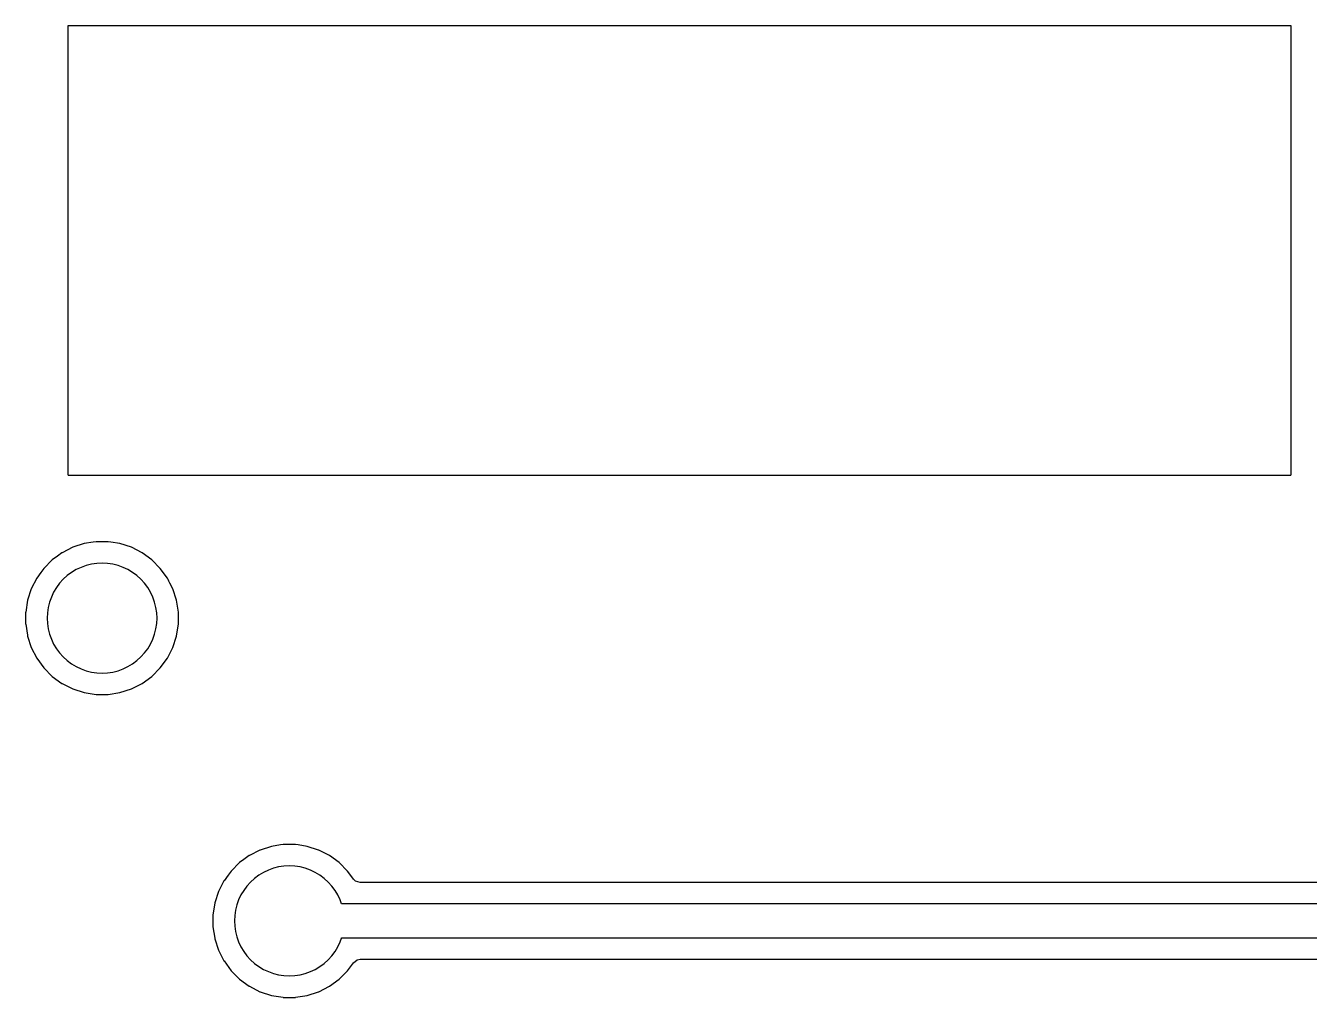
# Model space of a CAD drawing. Header units: metres. Extents: x 92.3 to 181.5, y -134.8 to -50.6.
# Drawn here: x 104.47 to 123.05, y -121.04 to -106.98 of the extents above; entities that cross this region are included whole.
import ezdxf

# ---------------------------------------------------------------- set-up
doc = ezdxf.new("R2010")
doc.units = ezdxf.units.M

msp = doc.modelspace()

# ---------------------------------------------------------------- linework, layer by layer
for points in [[(105.085, -113.475), (105.085, -113.475), (105.085, -113.475), (105.085, -113.475), (105.085, -113.475), (105.085, -113.475), (105.085, -113.476), (105.085, -113.476), (105.085, -113.476), (105.085, -113.476), (105.085, -113.476), (105.085, -113.476), (105.085, -113.476), (105.085, -113.476), (105.085, -113.476), (105.085, -113.476), (105.085, -113.477), (105.085, -113.477), (105.085, -113.477), (105.085, -113.477), (105.085, -113.477), (105.085, -113.477), (105.085, -113.477), (105.086, -113.477), (105.086, -113.477), (105.086, -113.477), (105.086, -113.477), (105.086, -113.478), (105.086, -113.478), (105.086, -113.478), (105.086, -113.478), (105.086, -113.478), (105.086, -113.478), (105.086, -113.478), (105.086, -113.478), (105.086, -113.478), (105.086, -113.478), (105.086, -113.478), (105.086, -113.478), (105.086, -113.479), (105.086, -113.479), (105.087, -113.479), (105.087, -113.479), (105.087, -113.479), (105.087, -113.479), (105.087, -113.479), (105.087, -113.479), (105.087, -113.479), (105.087, -113.479), (105.087, -113.479), (105.087, -113.479), (105.087, -113.479), (105.087, -113.479), (105.088, -113.479), (105.088, -113.479), (105.088, -113.479), (105.088, -113.479), (105.088, -113.48), (105.088, -113.48), (105.088, -113.48), (105.088, -113.48), (105.088, -113.48), (105.088, -113.48), (105.088, -113.48), (105.089, -113.48), (105.089, -113.48), (105.089, -113.48), (105.089, -113.48), (105.089, -113.48), (105.089, -113.48), (105.089, -113.48), (105.089, -113.48), (105.089, -113.48), (105.089, -113.48), (105.09, -113.48), (105.09, -113.48), (105.09, -113.48), (105.09, -113.48), (105.09, -113.48), (105.09, -113.48), (122.78, -113.48), (122.78, -113.48), (122.78, -113.48), (122.78, -113.48), (122.78, -113.48), (122.78, -113.48), (122.781, -113.48), (122.781, -113.48), (122.781, -113.48), (122.781, -113.48), (122.781, -113.48), (122.781, -113.48), (122.781, -113.48), (122.781, -113.48), (122.781, -113.48), (122.781, -113.48), (122.782, -113.48), (122.782, -113.48), (122.782, -113.48), (122.782, -113.48), (122.782, -113.48), (122.782, -113.48), (122.782, -113.48), (122.782, -113.479), (122.782, -113.479), (122.782, -113.479), (122.782, -113.479), (122.783, -113.479), (122.783, -113.479), (122.783, -113.479), (122.783, -113.479), (122.783, -113.479), (122.783, -113.479), (122.783, -113.479), (122.783, -113.479), (122.783, -113.479), (122.783, -113.479), (122.783, -113.479), (122.783, -113.479), (122.784, -113.479), (122.784, -113.479), (122.784, -113.478), (122.784, -113.478), (122.784, -113.478), (122.784, -113.478), (122.784, -113.478), (122.784, -113.478), (122.784, -113.478), (122.784, -113.478), (122.784, -113.478), (122.784, -113.478), (122.784, -113.478), (122.784, -113.478), (122.784, -113.477), (122.784, -113.477), (122.784, -113.477), (122.784, -113.477), (122.785, -113.477), (122.785, -113.477), (122.785, -113.477), (122.785, -113.477), (122.785, -113.477), (122.785, -113.477), (122.785, -113.477), (122.785, -113.476), (122.785, -113.476), (122.785, -113.476), (122.785, -113.476), (122.785, -113.476), (122.785, -113.476), (122.785, -113.476), (122.785, -113.476), (122.785, -113.476), (122.785, -113.476), (122.785, -113.475), (122.785, -113.475), (122.785, -113.475), (122.785, -113.475), (122.785, -113.475), (122.785, -113.475), (122.785, -106.985), (122.785, -106.985), (122.785, -106.985), (122.785, -106.985), (122.785, -106.985), (122.785, -106.985), (122.785, -106.984), (122.785, -106.984), (122.785, -106.984), (122.785, -106.984), (122.785, -106.984), (122.785, -106.984), (122.785, -106.984), (122.785, -106.984), (122.785, -106.984), (122.785, -106.984), (122.785, -106.983), (122.785, -106.983), (122.785, -106.983), (122.785, -106.983), (122.785, -106.983), (122.785, -106.983), (122.785, -106.983), (122.784, -106.983), (122.784, -106.983), (122.784, -106.983), (122.784, -106.983), (122.784, -106.982), (122.784, -106.982), (122.784, -106.982), (122.784, -106.982), (122.784, -106.982), (122.784, -106.982), (122.784, -106.982), (122.784, -106.982), (122.784, -106.982), (122.784, -106.982), (122.784, -106.982), (122.784, -106.982), (122.784, -106.981), (122.784, -106.981), (122.783, -106.981), (122.783, -106.981), (122.783, -106.981), (122.783, -106.981), (122.783, -106.981), (122.783, -106.981), (122.783, -106.981), (122.783, -106.981), (122.783, -106.981), (122.783, -106.981), (122.783, -106.981), (122.783, -106.981), (122.782, -106.981), (122.782, -106.981), (122.782, -106.981), (122.782, -106.981), (122.782, -106.98), (122.782, -106.98), (122.782, -106.98), (122.782, -106.98), (122.782, -106.98), (122.782, -106.98), (122.782, -106.98), (122.781, -106.98), (122.781, -106.98), (122.781, -106.98), (122.781, -106.98), (122.781, -106.98), (122.781, -106.98), (122.781, -106.98), (122.781, -106.98), (122.781, -106.98), (122.781, -106.98), (122.78, -106.98), (122.78, -106.98), (122.78, -106.98), (122.78, -106.98), (122.78, -106.98), (122.78, -106.98), (105.09, -106.98), (105.09, -106.98), (105.09, -106.98), (105.09, -106.98), (105.09, -106.98), (105.09, -106.98), (105.089, -106.98), (105.089, -106.98), (105.089, -106.98), (105.089, -106.98), (105.089, -106.98), (105.089, -106.98), (105.089, -106.98), (105.089, -106.98), (105.089, -106.98), (105.089, -106.98), (105.088, -106.98), (105.088, -106.98), (105.088, -106.98), (105.088, -106.98), (105.088, -106.98), (105.088, -106.98), (105.088, -106.98), (105.088, -106.981), (105.088, -106.981), (105.088, -106.981), (105.088, -106.981), (105.087, -106.981), (105.087, -106.981), (105.087, -106.981), (105.087, -106.981), (105.087, -106.981), (105.087, -106.981), (105.087, -106.981), (105.087, -106.981), (105.087, -106.981), (105.087, -106.981), (105.087, -106.981), (105.087, -106.981), (105.086, -106.981), (105.086, -106.981), (105.086, -106.982), (105.086, -106.982), (105.086, -106.982), (105.086, -106.982), (105.086, -106.982), (105.086, -106.982), (105.086, -106.982), (105.086, -106.982), (105.086, -106.982), (105.086, -106.982), (105.086, -106.982), (105.086, -106.982), (105.086, -106.983), (105.086, -106.983), (105.086, -106.983), (105.086, -106.983), (105.085, -106.983), (105.085, -106.983), (105.085, -106.983), (105.085, -106.983), (105.085, -106.983), (105.085, -106.983), (105.085, -106.983), (105.085, -106.984), (105.085, -106.984), (105.085, -106.984), (105.085, -106.984), (105.085, -106.984), (105.085, -106.984), (105.085, -106.984), (105.085, -106.984), (105.085, -106.984), (105.085, -106.984), (105.085, -106.985), (105.085, -106.985), (105.085, -106.985), (105.085, -106.985), (105.085, -106.985), (105.085, -106.985), (105.085, -113.475), (105.085, -113.475)], [(104.475, -115.463), (104.475, -115.463), (104.475, -115.463), (104.474, -115.463), (104.474, -115.463), (104.474, -115.463), (104.474, -115.463), (104.474, -115.463), (104.474, -115.463), (104.474, -115.463), (104.474, -115.637), (104.474, -115.637), (104.474, -115.637), (104.474, -115.637), (104.474, -115.637), (104.474, -115.637), (104.474, -115.637), (104.475, -115.637), (104.475, -115.637), (104.475, -115.637), (104.5, -115.798), (104.502, -115.808), (104.502, -115.809), (104.502, -115.809), (104.502, -115.809), (104.502, -115.809), (104.502, -115.809), (104.502, -115.809), (104.502, -115.809), (104.502, -115.809), (104.502, -115.809), (104.555, -115.974), (104.555, -115.974), (104.555, -115.974), (104.555, -115.974), (104.556, -115.974), (104.556, -115.974), (104.556, -115.974), (104.556, -115.975), (104.556, -115.975), (104.556, -115.975), (104.634, -116.129), (104.634, -116.129), (104.634, -116.129), (104.634, -116.129), (104.635, -116.129), (104.635, -116.129), (104.635, -116.129), (104.635, -116.13), (104.635, -116.13), (104.635, -116.13), (104.737, -116.27), (104.737, -116.27), (104.737, -116.27), (104.737, -116.27), (104.737, -116.27), (104.737, -116.27), (104.737, -116.27), (104.737, -116.27), (104.737, -116.27), (104.737, -116.27), (104.86, -116.393), (104.86, -116.393), (104.86, -116.393), (104.86, -116.393), (104.86, -116.393), (104.86, -116.393), (104.86, -116.393), (104.86, -116.393), (104.86, -116.393), (104.86, -116.393), (105, -116.495), (105, -116.495), (105, -116.495), (105.001, -116.495), (105.001, -116.495), (105.001, -116.495), (105.001, -116.496), (105.001, -116.496), (105.001, -116.496), (105.001, -116.496), (105.155, -116.574), (105.155, -116.574), (105.155, -116.574), (105.156, -116.574), (105.156, -116.574), (105.156, -116.574), (105.156, -116.575), (105.156, -116.575), (105.156, -116.575), (105.156, -116.575), (105.321, -116.628), (105.321, -116.628), (105.321, -116.628), (105.321, -116.628), (105.321, -116.628), (105.321, -116.628), (105.321, -116.628), (105.321, -116.628), (105.321, -116.628), (105.322, -116.628), (105.493, -116.655), (105.493, -116.655), (105.493, -116.655), (105.493, -116.656), (105.493, -116.656), (105.493, -116.656), (105.493, -116.656), (105.493, -116.656), (105.493, -116.656), (105.493, -116.656), (105.667, -116.656), (105.667, -116.656), (105.667, -116.656), (105.667, -116.656), (105.667, -116.656), (105.667, -116.656), (105.667, -116.656), (105.667, -116.655), (105.667, -116.655), (105.667, -116.655), (105.838, -116.628), (105.839, -116.628), (105.839, -116.628), (105.839, -116.628), (105.839, -116.628), (105.839, -116.628), (105.839, -116.628), (105.839, -116.628), (105.839, -116.628), (105.839, -116.628), (106.004, -116.575), (106.004, -116.575), (106.004, -116.575), (106.004, -116.575), (106.004, -116.574), (106.004, -116.574), (106.004, -116.574), (106.005, -116.574), (106.005, -116.574), (106.005, -116.574), (106.159, -116.496), (106.159, -116.496), (106.159, -116.496), (106.159, -116.496), (106.159, -116.495), (106.159, -116.495), (106.159, -116.495), (106.16, -116.495), (106.16, -116.495), (106.16, -116.495), (106.3, -116.393), (106.3, -116.393), (106.3, -116.393), (106.3, -116.393), (106.3, -116.393), (106.3, -116.393), (106.3, -116.393), (106.3, -116.393), (106.3, -116.393), (106.3, -116.393), (106.423, -116.27), (106.423, -116.27), (106.423, -116.27), (106.423, -116.27), (106.423, -116.27), (106.423, -116.27), (106.423, -116.27), (106.423, -116.27), (106.423, -116.27), (106.423, -116.27), (106.525, -116.13), (106.525, -116.13), (106.525, -116.13), (106.525, -116.129), (106.525, -116.129), (106.525, -116.129), (106.526, -116.129), (106.526, -116.129), (106.526, -116.129), (106.526, -116.129), (106.604, -115.975), (106.604, -115.975), (106.604, -115.975), (106.604, -115.974), (106.604, -115.974), (106.604, -115.974), (106.605, -115.974), (106.605, -115.974), (106.605, -115.974), (106.605, -115.974), (106.658, -115.809), (106.658, -115.809), (106.658, -115.809), (106.658, -115.809), (106.658, -115.809), (106.658, -115.809), (106.658, -115.809), (106.658, -115.809), (106.658, -115.809), (106.658, -115.808), (106.685, -115.637), (106.685, -115.637), (106.685, -115.637), (106.685, -115.637), (106.685, -115.637), (106.685, -115.637), (106.685, -115.637), (106.685, -115.637), (106.685, -115.637), (106.685, -115.637), (106.685, -115.463), (106.685, -115.463), (106.685, -115.463), (106.685, -115.463), (106.685, -115.463), (106.685, -115.463), (106.685, -115.463), (106.685, -115.463), (106.685, -115.463), (106.685, -115.463), (106.658, -115.292), (106.658, -115.291), (106.658, -115.291), (106.658, -115.291), (106.658, -115.291), (106.658, -115.291), (106.658, -115.291), (106.658, -115.291), (106.658, -115.291), (106.658, -115.291), (106.605, -115.126), (106.605, -115.126), (106.605, -115.126), (106.605, -115.126), (106.604, -115.126), (106.604, -115.126), (106.604, -115.126), (106.604, -115.125), (106.604, -115.125), (106.604, -115.125), (106.604, -115.125), (106.604, -115.125), (106.604, -115.125), (106.604, -115.125), (106.604, -115.125), (106.562, -115.043), (106.562, -115.043), (106.548, -115.016), (106.536, -114.991), (106.526, -114.971), (106.526, -114.971), (106.526, -114.971), (106.526, -114.971), (106.525, -114.971), (106.525, -114.971), (106.525, -114.971), (106.525, -114.97), (106.525, -114.97), (106.525, -114.97), (106.423, -114.83), (106.423, -114.83), (106.423, -114.83), (106.423, -114.83), (106.423, -114.83), (106.423, -114.83), (106.423, -114.83), (106.423, -114.83), (106.423, -114.83), (106.423, -114.83), (106.3, -114.707), (106.3, -114.707), (106.3, -114.707), (106.3, -114.707), (106.3, -114.707), (106.3, -114.707), (106.3, -114.707), (106.3, -114.707), (106.3, -114.707), (106.3, -114.707), (106.16, -114.605), (106.16, -114.605), (106.16, -114.605), (106.159, -114.605), (106.159, -114.605), (106.159, -114.605), (106.159, -114.604), (106.159, -114.604), (106.159, -114.604), (106.159, -114.604), (106.005, -114.526), (106.005, -114.526), (106.005, -114.526), (106.004, -114.526), (106.004, -114.526), (106.004, -114.526), (106.004, -114.525), (106.004, -114.525), (106.004, -114.525), (106.004, -114.525), (105.839, -114.472), (105.839, -114.472), (105.839, -114.472), (105.839, -114.472), (105.839, -114.472), (105.839, -114.472), (105.839, -114.472), (105.839, -114.472), (105.839, -114.472), (105.838, -114.472), (105.838, -114.472), (105.707, -114.451), (105.667, -114.445), (105.667, -114.445), (105.667, -114.445), (105.667, -114.445), (105.667, -114.445), (105.667, -114.445), (105.667, -114.445), (105.667, -114.445), (105.667, -114.445), (105.667, -114.445), (105.493, -114.445), (105.493, -114.445), (105.493, -114.445), (105.493, -114.445), (105.493, -114.445), (105.493, -114.445), (105.493, -114.445), (105.493, -114.445), (105.493, -114.445), (105.493, -114.445), (105.453, -114.451), (105.322, -114.472), (105.321, -114.472), (105.321, -114.472), (105.321, -114.472), (105.321, -114.472), (105.321, -114.472), (105.321, -114.472), (105.321, -114.472), (105.321, -114.472), (105.321, -114.472), (105.156, -114.525), (105.156, -114.525), (105.156, -114.525), (105.156, -114.525), (105.156, -114.526), (105.156, -114.526), (105.156, -114.526), (105.155, -114.526), (105.155, -114.526), (105.155, -114.526), (105.001, -114.604), (105.001, -114.604), (105.001, -114.604), (105.001, -114.604), (105.001, -114.605), (105.001, -114.605), (105.001, -114.605), (105, -114.605), (105, -114.605), (105, -114.605), (104.933, -114.654), (104.86, -114.707), (104.86, -114.707), (104.86, -114.707), (104.86, -114.707), (104.86, -114.707), (104.86, -114.707), (104.86, -114.707), (104.86, -114.707), (104.86, -114.707), (104.737, -114.83), (104.737, -114.83), (104.737, -114.83), (104.737, -114.83), (104.737, -114.83), (104.737, -114.83), (104.737, -114.83), (104.737, -114.83), (104.737, -114.83), (104.737, -114.83), (104.693, -114.89), (104.635, -114.97), (104.635, -114.97), (104.635, -114.97), (104.635, -114.971), (104.635, -114.971), (104.635, -114.971), (104.634, -114.971), (104.634, -114.971), (104.634, -114.971), (104.634, -114.971), (104.556, -115.125), (104.556, -115.125), (104.556, -115.125), (104.556, -115.126), (104.556, -115.126), (104.556, -115.126), (104.555, -115.126), (104.555, -115.126), (104.555, -115.126), (104.555, -115.126), (104.502, -115.291), (104.502, -115.291), (104.502, -115.291), (104.502, -115.291), (104.502, -115.291), (104.502, -115.291), (104.502, -115.291), (104.502, -115.291), (104.502, -115.291), (104.502, -115.292), (104.475, -115.463), (104.475, -115.463)], [(106.375, -115.55), (106.371, -115.472), (106.36, -115.395), (106.341, -115.319), (106.314, -115.246), (106.281, -115.175), (106.241, -115.108), (106.195, -115.046), (106.142, -114.988), (106.084, -114.935), (106.022, -114.889), (105.955, -114.849), (105.884, -114.816), (105.811, -114.789), (105.735, -114.77), (105.658, -114.759), (105.58, -114.755), (105.502, -114.759), (105.425, -114.77), (105.349, -114.789), (105.276, -114.816), (105.205, -114.849), (105.138, -114.889), (105.076, -114.935), (105.018, -114.988), (104.965, -115.046), (104.919, -115.108), (104.879, -115.175), (104.846, -115.246), (104.819, -115.319), (104.8, -115.395), (104.789, -115.472), (104.785, -115.55), (104.789, -115.628), (104.8, -115.705), (104.819, -115.781), (104.846, -115.854), (104.879, -115.925), (104.919, -115.992), (104.965, -116.054), (105.018, -116.112), (105.076, -116.165), (105.138, -116.211), (105.205, -116.251), (105.276, -116.284), (105.349, -116.311), (105.425, -116.33), (105.502, -116.341), (105.58, -116.345), (105.658, -116.341), (105.735, -116.33), (105.811, -116.311), (105.884, -116.284), (105.955, -116.251), (106.022, -116.211), (106.084, -116.165), (106.142, -116.112), (106.195, -116.054), (106.241, -115.992), (106.281, -115.925), (106.314, -115.854), (106.341, -115.781), (106.36, -115.705), (106.371, -115.628), (106.375, -115.55)], [(129.962, -119.374), (109.314, -119.374), (109.249, -119.355), (109.217, -119.325), (109.195, -119.294), (109.133, -119.21), (109.133, -119.21), (109.133, -119.21), (109.133, -119.21), (109.133, -119.21), (109.133, -119.21), (109.133, -119.21), (109.133, -119.21), (109.133, -119.21), (109.133, -119.21), (109.01, -119.087), (109.01, -119.087), (109.01, -119.087), (109.01, -119.087), (109.01, -119.087), (109.01, -119.087), (109.01, -119.087), (109.01, -119.087), (109.01, -119.087), (109.01, -119.087), (108.87, -118.985), (108.87, -118.985), (108.87, -118.985), (108.869, -118.985), (108.869, -118.985), (108.869, -118.985), (108.869, -118.984), (108.869, -118.984), (108.869, -118.984), (108.869, -118.984), (108.715, -118.906), (108.715, -118.906), (108.715, -118.906), (108.714, -118.906), (108.714, -118.906), (108.714, -118.906), (108.714, -118.905), (108.714, -118.905), (108.714, -118.905), (108.714, -118.905), (108.549, -118.852), (108.549, -118.852), (108.549, -118.852), (108.549, -118.852), (108.549, -118.852), (108.549, -118.852), (108.549, -118.852), (108.549, -118.852), (108.549, -118.852), (108.548, -118.852), (108.548, -118.852), (108.417, -118.831), (108.377, -118.825), (108.377, -118.825), (108.377, -118.825), (108.377, -118.825), (108.377, -118.825), (108.377, -118.825), (108.377, -118.825), (108.377, -118.825), (108.377, -118.825), (108.377, -118.825), (108.203, -118.825), (108.203, -118.825), (108.203, -118.825), (108.203, -118.825), (108.203, -118.825), (108.203, -118.825), (108.203, -118.825), (108.203, -118.825), (108.203, -118.825), (108.203, -118.825), (108.163, -118.831), (108.032, -118.852), (108.031, -118.852), (108.031, -118.852), (108.031, -118.852), (108.031, -118.852), (108.031, -118.852), (108.031, -118.852), (108.031, -118.852), (108.031, -118.852), (108.031, -118.852), (107.866, -118.905), (107.866, -118.905), (107.866, -118.905), (107.866, -118.905), (107.866, -118.906), (107.866, -118.906), (107.866, -118.906), (107.865, -118.906), (107.865, -118.906), (107.865, -118.906), (107.711, -118.984), (107.711, -118.984), (107.711, -118.984), (107.711, -118.984), (107.711, -118.985), (107.711, -118.985), (107.711, -118.985), (107.71, -118.985), (107.71, -118.985), (107.71, -118.985), (107.63, -119.043), (107.57, -119.087), (107.57, -119.087), (107.57, -119.087), (107.57, -119.087), (107.57, -119.087), (107.57, -119.087), (107.57, -119.087), (107.57, -119.087), (107.57, -119.087), (107.447, -119.21), (107.447, -119.21), (107.447, -119.21), (107.447, -119.21), (107.447, -119.21), (107.447, -119.21), (107.447, -119.21), (107.447, -119.21), (107.447, -119.21), (107.447, -119.21), (107.403, -119.27), (107.345, -119.35), (107.345, -119.35), (107.345, -119.35), (107.345, -119.351), (107.345, -119.351), (107.345, -119.351), (107.344, -119.351), (107.344, -119.351), (107.344, -119.351), (107.344, -119.351), (107.266, -119.505), (107.266, -119.505), (107.266, -119.505), (107.266, -119.506), (107.266, -119.506), (107.266, -119.506), (107.265, -119.506), (107.265, -119.506), (107.265, -119.506), (107.265, -119.506), (107.212, -119.671), (107.212, -119.671), (107.212, -119.671), (107.212, -119.671), (107.212, -119.671), (107.212, -119.671), (107.212, -119.671), (107.212, -119.671), (107.212, -119.671), (107.212, -119.672), (107.185, -119.843), (107.185, -119.843)], [(109.044, -119.682), (109.044, -119.682), (109.024, -119.626), (108.991, -119.555), (108.951, -119.488), (108.905, -119.426), (108.852, -119.368), (108.794, -119.315), (108.732, -119.269), (108.665, -119.229), (108.594, -119.196), (108.521, -119.169), (108.445, -119.15), (108.368, -119.139), (108.29, -119.135), (108.212, -119.139), (108.135, -119.15), (108.059, -119.169), (107.986, -119.196), (107.915, -119.229), (107.848, -119.269), (107.786, -119.315), (107.728, -119.368), (107.675, -119.426), (107.629, -119.488), (107.589, -119.555), (107.556, -119.626), (107.529, -119.699), (107.51, -119.775), (107.499, -119.852), (107.495, -119.93), (107.499, -120.008), (107.51, -120.085), (107.529, -120.161), (107.556, -120.234), (107.589, -120.305), (107.629, -120.372), (107.675, -120.434), (107.728, -120.492), (107.786, -120.545), (107.848, -120.591), (107.915, -120.631), (107.986, -120.664), (108.059, -120.691), (108.135, -120.71), (108.212, -120.721), (108.29, -120.725), (108.368, -120.721), (108.445, -120.71), (108.521, -120.691), (108.594, -120.664), (108.665, -120.631), (108.732, -120.591), (108.794, -120.545), (108.852, -120.492), (108.905, -120.434), (108.951, -120.372), (108.991, -120.305), (109.024, -120.234), (109.044, -120.178), (109.044, -120.178), (109.045, -120.178), (109.045, -120.178), (109.045, -120.178), (109.045, -120.178), (109.045, -120.178), (109.045, -120.178), (109.045, -120.178), (109.045, -120.178), (109.045, -120.178), (109.045, -120.177), (109.045, -120.177), (109.045, -120.177), (109.045, -120.177), (109.045, -120.177), (109.045, -120.177), (109.045, -120.177), (109.045, -120.177), (109.045, -120.177), (109.045, -120.177), (109.045, -120.177), (109.046, -120.177), (109.046, -120.177), (109.046, -120.176), (109.046, -120.176), (109.046, -120.176), (109.046, -120.176), (109.046, -120.176), (109.046, -120.176), (109.046, -120.176), (109.046, -120.176), (109.046, -120.176), (109.046, -120.176), (109.046, -120.176), (109.046, -120.176), (109.047, -120.176), (109.047, -120.176), (109.047, -120.176), (109.047, -120.176), (109.047, -120.176), (109.047, -120.176), (109.047, -120.176), (109.047, -120.176), (109.047, -120.175), (109.047, -120.175), (109.047, -120.175), (109.048, -120.175), (109.048, -120.175), (109.048, -120.175), (109.048, -120.175), (109.048, -120.175), (109.048, -120.175), (109.048, -120.175), (109.048, -120.175), (109.048, -120.175), (109.048, -120.175), (109.048, -120.175), (109.049, -120.175), (109.049, -120.175), (109.049, -120.175), (109.049, -120.175), (109.049, -120.175), (109.049, -120.175), (109.049, -120.175), (129.786, -120.175)], [(129.89, -119.685), (109.049, -119.685), (109.049, -119.685), (109.049, -119.685), (109.049, -119.685), (109.049, -119.685), (109.049, -119.685), (109.049, -119.685), (109.048, -119.685), (109.048, -119.685), (109.048, -119.685), (109.048, -119.685), (109.048, -119.685), (109.048, -119.685), (109.048, -119.685), (109.048, -119.685), (109.048, -119.685), (109.048, -119.685), (109.048, -119.685), (109.047, -119.685), (109.047, -119.685), (109.047, -119.685), (109.047, -119.684), (109.047, -119.684), (109.047, -119.684), (109.047, -119.684), (109.047, -119.684), (109.047, -119.684), (109.047, -119.684), (109.047, -119.684), (109.046, -119.684), (109.046, -119.684), (109.046, -119.684), (109.046, -119.684), (109.046, -119.684), (109.046, -119.684), (109.046, -119.684), (109.046, -119.684), (109.046, -119.684), (109.046, -119.684), (109.046, -119.684), (109.046, -119.684), (109.046, -119.683), (109.046, -119.683), (109.045, -119.683), (109.045, -119.683), (109.045, -119.683), (109.045, -119.683), (109.045, -119.683), (109.045, -119.683), (109.045, -119.683), (109.045, -119.683), (109.045, -119.683), (109.045, -119.683), (109.045, -119.683), (109.045, -119.682), (109.045, -119.682), (109.045, -119.682), (109.045, -119.682), (109.045, -119.682), (109.045, -119.682), (109.045, -119.682), (109.045, -119.682), (109.045, -119.682), (109.044, -119.682), (109.044, -119.682)], [(107.185, -119.843), (107.185, -119.843), (107.185, -119.843), (107.184, -119.843), (107.184, -119.843), (107.184, -119.843), (107.184, -119.843), (107.184, -119.843), (107.184, -119.843), (107.184, -119.843), (107.184, -120.017), (107.184, -120.017), (107.184, -120.017), (107.184, -120.017), (107.184, -120.017), (107.184, -120.017), (107.184, -120.017), (107.185, -120.017), (107.185, -120.017), (107.185, -120.017), (107.211, -120.182), (107.212, -120.188), (107.212, -120.189), (107.212, -120.189), (107.212, -120.189), (107.212, -120.189), (107.212, -120.189), (107.212, -120.189), (107.212, -120.189), (107.212, -120.189), (107.212, -120.189), (107.265, -120.354), (107.265, -120.354), (107.265, -120.354), (107.265, -120.354), (107.266, -120.354), (107.266, -120.354), (107.266, -120.354), (107.266, -120.355), (107.266, -120.355), (107.266, -120.355), (107.344, -120.509), (107.344, -120.509), (107.344, -120.509), (107.344, -120.509), (107.345, -120.509), (107.345, -120.509), (107.345, -120.509), (107.345, -120.51), (107.345, -120.51), (107.345, -120.51), (107.447, -120.65), (107.447, -120.65), (107.447, -120.65), (107.447, -120.65), (107.447, -120.65), (107.447, -120.65), (107.447, -120.65), (107.447, -120.65), (107.447, -120.65), (107.447, -120.65), (107.57, -120.773), (107.57, -120.773), (107.57, -120.773), (107.57, -120.773), (107.57, -120.773), (107.57, -120.773), (107.57, -120.773), (107.57, -120.773), (107.57, -120.773), (107.57, -120.773), (107.71, -120.875), (107.71, -120.875), (107.71, -120.875), (107.711, -120.875), (107.711, -120.875), (107.711, -120.875), (107.711, -120.876), (107.711, -120.876), (107.711, -120.876), (107.711, -120.876), (107.865, -120.954), (107.865, -120.954), (107.865, -120.954), (107.866, -120.954), (107.866, -120.954), (107.866, -120.954), (107.866, -120.955), (107.866, -120.955), (107.866, -120.955), (107.866, -120.955), (108.031, -121.008), (108.031, -121.008), (108.031, -121.008), (108.031, -121.008), (108.031, -121.008), (108.031, -121.008), (108.031, -121.008), (108.031, -121.008), (108.031, -121.008), (108.032, -121.008), (108.203, -121.035), (108.203, -121.035), (108.203, -121.035), (108.203, -121.036), (108.203, -121.036), (108.203, -121.036), (108.203, -121.036), (108.203, -121.036), (108.203, -121.036), (108.203, -121.036), (108.377, -121.036), (108.377, -121.036), (108.377, -121.036), (108.377, -121.036), (108.377, -121.036), (108.377, -121.036), (108.377, -121.036), (108.377, -121.035), (108.377, -121.035), (108.377, -121.035), (108.548, -121.008), (108.549, -121.008), (108.549, -121.008), (108.549, -121.008), (108.549, -121.008), (108.549, -121.008), (108.549, -121.008), (108.549, -121.008), (108.549, -121.008), (108.549, -121.008), (108.714, -120.955), (108.714, -120.955), (108.714, -120.955), (108.714, -120.955), (108.714, -120.954), (108.714, -120.954), (108.714, -120.954), (108.715, -120.954), (108.715, -120.954), (108.715, -120.954), (108.869, -120.876), (108.869, -120.876), (108.869, -120.876), (108.869, -120.876), (108.869, -120.875), (108.869, -120.875), (108.869, -120.875), (108.87, -120.875), (108.87, -120.875), (108.87, -120.875), (109.01, -120.773), (109.01, -120.773), (109.01, -120.773), (109.01, -120.773), (109.01, -120.773), (109.01, -120.773), (109.01, -120.773), (109.01, -120.773), (109.01, -120.773), (109.01, -120.773), (109.133, -120.65), (109.133, -120.65), (109.133, -120.65), (109.133, -120.65), (109.133, -120.65), (109.133, -120.65), (109.133, -120.65), (109.133, -120.65), (109.133, -120.65), (109.133, -120.65), (109.217, -120.535), (109.271, -120.494), (109.314, -120.486), (129.61, -120.486)]]:
    msp.add_lwpolyline(points)

doc.saveas('drawing.dxf')
